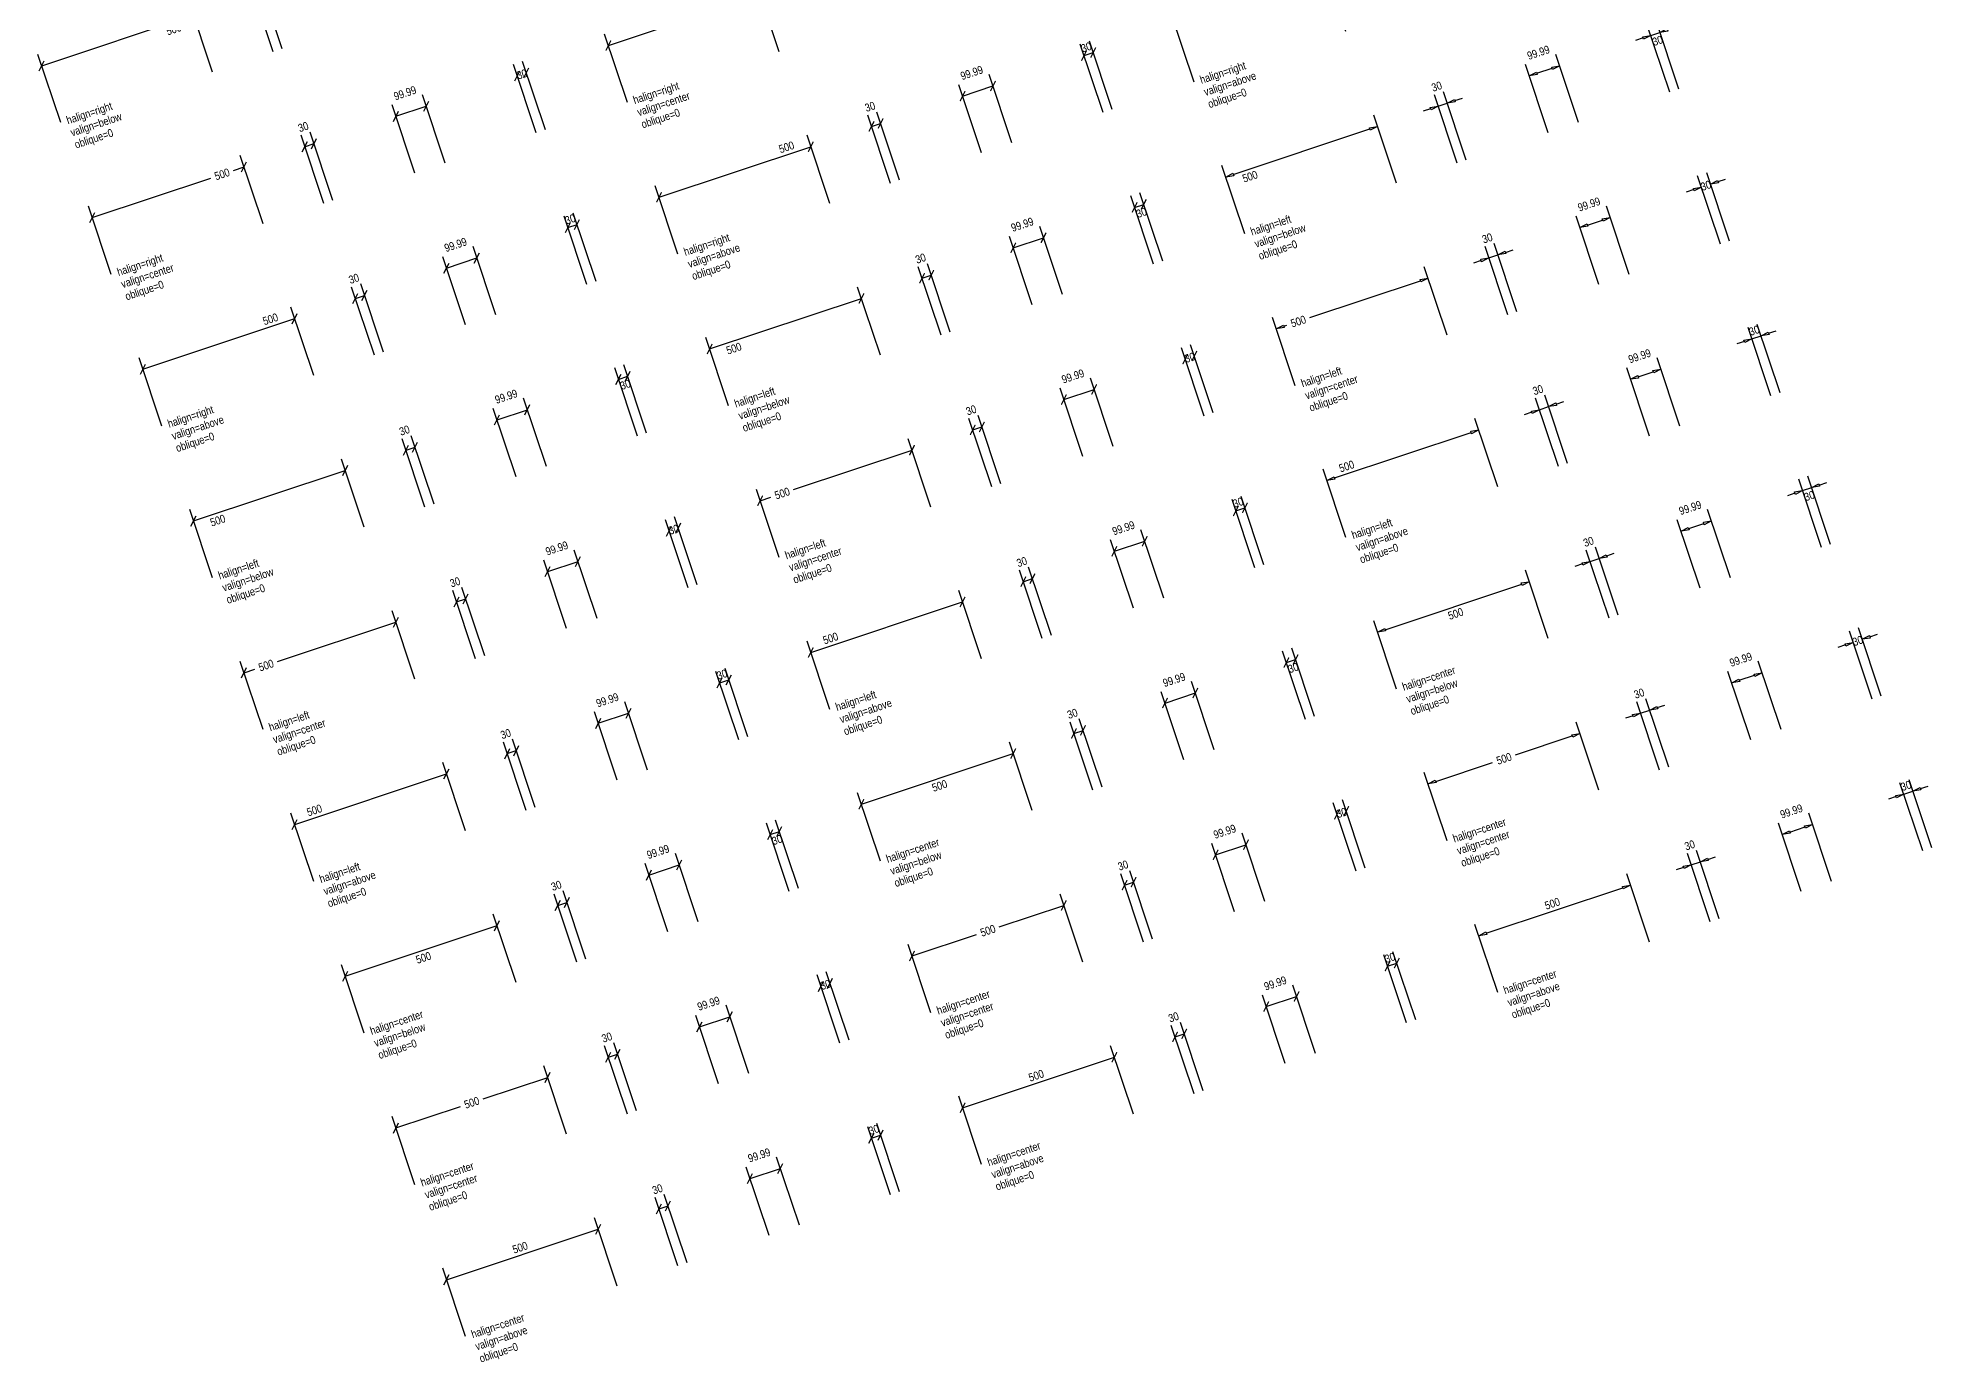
# Model space of a CAD drawing. Header units: metres. Extents: x -13 to 55.8, y 9.3 to 94.5.
# Drawn here: x -3.4 to 55.8, y 9.3 to 50.7 of the extents above; entities that cross this region are included whole.
import ezdxf

# ---------------------------------------------------------------- set-up
doc = ezdxf.new("R2010")
doc.units = ezdxf.units.M
doc.styles.add('OpenSansCondensed-Light', font='OpenSansCondensed-Light.ttf')
doc.dimstyles.new('ARCHTICK', dxfattribs={"dimtxt": 0.25, "dimasz": 0.25, "dimexe": 0.375, "dimexo": 0.125, "dimgap": 0.1, "dimtad": 1, "dimlfac": 100, "dimzin": 12, "dimdsep": 46, "dimtxsty": 'OpenSansCondensed-Light', "dimblk": 'ARCHTICK', "dimcen": 2.5, "dimazin": 3, "dimtfac": 0.5, "dimtmove": 2, "dimatfit": 3})
doc.dimstyles.new('CLOSEDBLANK', dxfattribs={"dimtxt": 0.25, "dimasz": 0.25, "dimexe": 0.375, "dimexo": 0.125, "dimgap": 0.1, "dimtad": 1, "dimlfac": 100, "dimzin": 12, "dimdsep": 46, "dimtxsty": 'OpenSansCondensed-Light', "dimblk": 'CLOSEDBLANK', "dimcen": 2.5, "dimazin": 3, "dimtfac": 0.5, "dimtmove": 2, "dimatfit": 3})
doc.dimstyles.new('TICK', dxfattribs={"dimtxt": 0.25, "dimasz": 0.25, "dimexe": 0.375, "dimexo": 0.125, "dimgap": 0.1, "dimtad": 1, "dimlfac": 100, "dimzin": 12, "dimdsep": 46, "dimtxsty": 'OpenSansCondensed-Light', "dimtsz": 0.125, "dimcen": 2.5, "dimazin": 3, "dimtfac": 0.5, "dimtmove": 2, "dimatfit": 3})

# ---------------------------------------------------------------- blocks, each defined once
blk = doc.blocks.new('_ARCHTICK')
at = {"color": 0, "linetype": 'BYBLOCK', "const_width": 0.15}
blk.add_lwpolyline([(-0.5, -0.5), (0.5, 0.5)], dxfattribs=at)
blk = doc.blocks.new('_CLOSEDBLANK')
at = {"color": 0, "linetype": 'BYBLOCK'}
blk.add_lwpolyline([(-1, 0.16), (0, 0), (-1, -0.16)], close=True, dxfattribs=at)
blk = doc.blocks.new('*D121')
for p, q in [((46.959, 22.451), (46.248, 24.586)), ((41.86, 22.728), (46.129, 24.151)), ((42.216, 20.87), (41.504, 23.005))]:
    blk.add_line(p, q)
at = {"layer": 'Defpoints'}
for p in [(41.623, 22.649), (46.999, 22.333), (42.255, 20.752)]:
    blk.add_point(p, dxfattribs=at)
at = {"xscale": 0.25, "yscale": 0.25}
for p, rotation in [((46.366, 24.23), 18.43494882292201), ((41.623, 22.649), -161.565051177078)]:
    blk.add_blockref('_CLOSEDBLANK', p, dxfattribs=dict(at, rotation=rotation))
at = {"insert": (43.923, 23.653), "char_height": 0.25, "attachment_point": 5, "rotation": 18.43495, "style": 'OpenSansCondensed-Light'}
blk.add_mtext('500', dxfattribs=at)
blk = doc.blocks.new('*D122')
for p, q in [((48.856, 23.084), (48.145, 25.218)), ((48.264, 24.863), (48.548, 24.958)), ((49.141, 23.179), (48.43, 25.313)), ((48.785, 25.037), (49.023, 25.116)), ((48.026, 24.784), (47.789, 24.705))]:
    blk.add_line(p, q)
at = {"layer": 'Defpoints'}
for p in [(48.264, 24.863), (48.896, 22.965), (49.181, 23.06)]:
    blk.add_point(p, dxfattribs=at)
at = {"xscale": 0.25, "yscale": 0.25}
for p, rotation in [((48.264, 24.863), 18.43494882292201), ((48.548, 24.958), -161.565051177078)]:
    blk.add_blockref('_CLOSEDBLANK', p, dxfattribs=dict(at, rotation=rotation))
at = {"insert": (48.216, 25.479), "char_height": 0.25, "attachment_point": 5, "rotation": 18.43495, "style": 'OpenSansCondensed-Light'}
blk.add_mtext('30', dxfattribs=at)
blk = doc.blocks.new('*D123')
for p, q in [((51.703, 24.033), (50.991, 26.167)), ((52.651, 24.349), (51.94, 26.483)), ((51.347, 25.89), (51.821, 26.049))]:
    blk.add_line(p, q)
at = {"layer": 'Defpoints'}
for p in [(51.11, 25.811), (51.742, 23.914), (52.691, 24.23)]:
    blk.add_point(p, dxfattribs=at)
at = {"xscale": 0.25, "yscale": 0.25}
for p, rotation in [((52.058, 26.128), 18.43494882292201), ((51.11, 25.811), -161.565051177078)]:
    blk.add_blockref('_CLOSEDBLANK', p, dxfattribs=dict(at, rotation=rotation))
at = {"insert": (51.394, 26.539), "char_height": 0.25, "attachment_point": 5, "rotation": 18.43495, "style": 'OpenSansCondensed-Light'}
blk.add_mtext('99.99', dxfattribs=at)
blk = doc.blocks.new('*D124')
for p, q in [((55.497, 25.298), (54.786, 27.432)), ((55.782, 25.392), (55.07, 27.527)), ((55.426, 27.25), (55.663, 27.329)), ((54.667, 26.997), (54.43, 26.918)), ((54.904, 27.076), (55.189, 27.171))]:
    blk.add_line(p, q)
at = {"layer": 'Defpoints'}
for p in [(54.904, 27.076), (55.537, 25.179), (55.821, 25.274)]:
    blk.add_point(p, dxfattribs=at)
at = {"xscale": 0.25, "yscale": 0.25}
for p, rotation in [((55.189, 27.171), -161.565051177078), ((54.904, 27.076), 18.43494882292201)]:
    blk.add_blockref('_CLOSEDBLANK', p, dxfattribs=dict(at, rotation=rotation))
at = {"insert": (54.975, 27.337), "char_height": 0.25, "attachment_point": 5, "rotation": 18.43495, "style": 'OpenSansCondensed-Light'}
blk.add_mtext('30', dxfattribs=at)
blk = doc.blocks.new('*D125')
for p, q in [((45.378, 27.195), (44.666, 29.329)), ((42.769, 28.302), (44.548, 28.895)), ((40.279, 27.472), (42.058, 28.065)), ((40.635, 25.614), (39.923, 27.748))]:
    blk.add_line(p, q)
at = {"layer": 'Defpoints'}
for p in [(40.042, 27.393), (45.418, 27.076), (40.674, 25.495)]:
    blk.add_point(p, dxfattribs=at)
at = {"xscale": 0.25, "yscale": 0.25}
for p, rotation in [((44.785, 28.974), 18.43494882292201), ((40.042, 27.393), -161.565051177078)]:
    blk.add_blockref('_CLOSEDBLANK', p, dxfattribs=dict(at, rotation=rotation))
at = {"insert": (42.413, 28.183), "char_height": 0.25, "attachment_point": 5, "rotation": 18.43495, "style": 'OpenSansCondensed-Light'}
blk.add_mtext('500', dxfattribs=at)
blk = doc.blocks.new('*D126')
for p, q in [((47.275, 27.827), (46.564, 29.962)), ((46.682, 29.606), (46.967, 29.701)), ((47.56, 27.922), (46.848, 30.057)), ((47.204, 29.78), (47.441, 29.859)), ((46.445, 29.527), (46.208, 29.448))]:
    blk.add_line(p, q)
at = {"layer": 'Defpoints'}
for p in [(46.682, 29.606), (47.315, 27.709), (47.599, 27.804)]:
    blk.add_point(p, dxfattribs=at)
at = {"xscale": 0.25, "yscale": 0.25}
for p, rotation in [((46.682, 29.606), 18.43494882292201), ((46.967, 29.701), -161.565051177078)]:
    blk.add_blockref('_CLOSEDBLANK', p, dxfattribs=dict(at, rotation=rotation))
at = {"insert": (46.635, 30.223), "char_height": 0.25, "attachment_point": 5, "rotation": 18.43495, "style": 'OpenSansCondensed-Light'}
blk.add_mtext('30', dxfattribs=at)
blk = doc.blocks.new('*D127')
for p, q in [((50.121, 28.776), (49.41, 30.911)), ((51.07, 29.092), (50.358, 31.227)), ((49.766, 30.634), (50.24, 30.792))]:
    blk.add_line(p, q)
at = {"layer": 'Defpoints'}
for p in [(49.528, 30.555), (50.161, 28.657), (51.11, 28.974)]:
    blk.add_point(p, dxfattribs=at)
at = {"xscale": 0.25, "yscale": 0.25}
for p, rotation in [((50.477, 30.871), 18.43494882292201), ((49.528, 30.555), -161.565051177078)]:
    blk.add_blockref('_CLOSEDBLANK', p, dxfattribs=dict(at, rotation=rotation))
at = {"insert": (49.813, 31.282), "char_height": 0.25, "attachment_point": 5, "rotation": 18.43495, "style": 'OpenSansCondensed-Light'}
blk.add_mtext('99.99', dxfattribs=at)
blk = doc.blocks.new('*D128')
for p, q in [((53.916, 30.041), (53.205, 32.175)), ((54.201, 30.136), (53.489, 32.27)), ((53.845, 31.994), (54.082, 32.073)), ((53.086, 31.741), (52.849, 31.662))]:
    blk.add_line(p, q)
at = {"layer": 'Defpoints'}
for p in [(53.323, 31.82), (53.956, 29.922), (54.24, 30.017)]:
    blk.add_point(p, dxfattribs=at)
at = {"xscale": 0.25, "yscale": 0.25}
for p, rotation in [((53.608, 31.915), -161.565051177078), ((53.323, 31.82), 18.43494882292201)]:
    blk.add_blockref('_CLOSEDBLANK', p, dxfattribs=dict(at, rotation=rotation))
at = {"insert": (53.466, 31.867), "char_height": 0.25, "attachment_point": 5, "rotation": 18.43495, "style": 'OpenSansCondensed-Light'}
blk.add_mtext('30', dxfattribs=at)
blk = doc.blocks.new('*D129')
for p, q in [((43.797, 31.938), (43.085, 34.073)), ((38.698, 32.215), (42.967, 33.638)), ((39.053, 30.357), (38.342, 32.492))]:
    blk.add_line(p, q)
at = {"layer": 'Defpoints'}
for p in [(38.46, 32.136), (43.836, 31.82), (39.093, 30.239)]:
    blk.add_point(p, dxfattribs=at)
at = {"xscale": 0.25, "yscale": 0.25}
for p, rotation in [((43.204, 33.717), 18.43494882292201), ((38.46, 32.136), -161.565051177078)]:
    blk.add_blockref('_CLOSEDBLANK', p, dxfattribs=dict(at, rotation=rotation))
at = {"insert": (40.903, 32.713), "char_height": 0.25, "attachment_point": 5, "rotation": 18.43495, "style": 'OpenSansCondensed-Light'}
blk.add_mtext('500', dxfattribs=at)
blk = doc.blocks.new('*D130')
for p, q in [((45.694, 32.571), (44.983, 34.705)), ((45.101, 34.35), (45.386, 34.444)), ((45.979, 32.666), (45.267, 34.8)), ((45.623, 34.523), (45.86, 34.603)), ((44.864, 34.27), (44.627, 34.191))]:
    blk.add_line(p, q)
at = {"layer": 'Defpoints'}
for p in [(45.101, 34.35), (45.734, 32.452), (46.018, 32.547)]:
    blk.add_point(p, dxfattribs=at)
at = {"xscale": 0.25, "yscale": 0.25}
for p, rotation in [((45.101, 34.35), 18.43494882292201), ((45.386, 34.444), -161.565051177078)]:
    blk.add_blockref('_CLOSEDBLANK', p, dxfattribs=dict(at, rotation=rotation))
at = {"insert": (45.054, 34.966), "char_height": 0.25, "attachment_point": 5, "rotation": 18.43495, "style": 'OpenSansCondensed-Light'}
blk.add_mtext('30', dxfattribs=at)
blk = doc.blocks.new('*D131')
for p, q in [((48.54, 33.519), (47.829, 35.654)), ((48.185, 35.377), (48.659, 35.535)), ((49.489, 33.836), (48.777, 35.97))]:
    blk.add_line(p, q)
at = {"layer": 'Defpoints'}
for p in [(47.947, 35.298), (48.58, 33.401), (49.528, 33.717)]:
    blk.add_point(p, dxfattribs=at)
at = {"xscale": 0.25, "yscale": 0.25}
for p, rotation in [((48.896, 35.614), 18.43494882292201), ((47.947, 35.298), -161.565051177078)]:
    blk.add_blockref('_CLOSEDBLANK', p, dxfattribs=dict(at, rotation=rotation))
at = {"insert": (48.232, 36.026), "char_height": 0.25, "attachment_point": 5, "rotation": 18.43495, "style": 'OpenSansCondensed-Light'}
blk.add_mtext('99.99', dxfattribs=at)
blk = doc.blocks.new('*D132')
for p, q in [((52.335, 34.784), (51.623, 36.919)), ((52.62, 34.879), (51.908, 37.014)), ((52.264, 36.737), (52.501, 36.816)), ((51.505, 36.484), (51.268, 36.405)), ((51.742, 36.563), (52.027, 36.658))]:
    blk.add_line(p, q)
at = {"layer": 'Defpoints'}
for p in [(51.742, 36.563), (52.375, 34.666), (52.659, 34.761)]:
    blk.add_point(p, dxfattribs=at)
at = {"xscale": 0.25, "yscale": 0.25}
for p, rotation in [((52.027, 36.658), -161.565051177078), ((51.742, 36.563), 18.43494882292201)]:
    blk.add_blockref('_CLOSEDBLANK', p, dxfattribs=dict(at, rotation=rotation))
at = {"insert": (51.956, 36.397), "char_height": 0.25, "attachment_point": 5, "rotation": 18.43495, "style": 'OpenSansCondensed-Light'}
blk.add_mtext('30', dxfattribs=at)
blk = doc.blocks.new('*D133')
for p, q in [((42.216, 36.682), (41.504, 38.816)), ((37.117, 36.958), (41.386, 38.381)), ((37.472, 35.101), (36.761, 37.235))]:
    blk.add_line(p, q)
at = {"layer": 'Defpoints'}
for p in [(36.879, 36.879), (42.255, 36.563), (37.512, 34.982)]:
    blk.add_point(p, dxfattribs=at)
at = {"xscale": 0.25, "yscale": 0.25}
for p, rotation in [((41.623, 38.46), 18.43494882292201), ((36.879, 36.879), -161.565051177078)]:
    blk.add_blockref('_CLOSEDBLANK', p, dxfattribs=dict(at, rotation=rotation))
at = {"insert": (37.496, 37.322), "char_height": 0.25, "attachment_point": 5, "rotation": 18.43495, "style": 'OpenSansCondensed-Light'}
blk.add_mtext('500', dxfattribs=at)
blk = doc.blocks.new('*D134')
for p, q in [((44.113, 37.314), (43.402, 39.449)), ((43.52, 39.093), (43.805, 39.188)), ((44.398, 37.409), (43.686, 39.544)), ((44.042, 39.267), (44.279, 39.346)), ((43.283, 39.014), (43.046, 38.935))]:
    blk.add_line(p, q)
at = {"layer": 'Defpoints'}
for p in [(43.52, 39.093), (44.153, 37.196), (44.437, 37.29)]:
    blk.add_point(p, dxfattribs=at)
at = {"xscale": 0.25, "yscale": 0.25}
for p, rotation in [((43.52, 39.093), 18.43494882292201), ((43.805, 39.188), -161.565051177078)]:
    blk.add_blockref('_CLOSEDBLANK', p, dxfattribs=dict(at, rotation=rotation))
at = {"insert": (43.473, 39.71), "char_height": 0.25, "attachment_point": 5, "rotation": 18.43495, "style": 'OpenSansCondensed-Light'}
blk.add_mtext('30', dxfattribs=at)
blk = doc.blocks.new('*D135')
for p, q in [((46.959, 38.263), (46.248, 40.397)), ((46.603, 40.121), (47.078, 40.279)), ((47.908, 38.579), (47.196, 40.714))]:
    blk.add_line(p, q)
at = {"layer": 'Defpoints'}
for p in [(46.366, 40.042), (46.999, 38.144), (47.947, 38.46)]:
    blk.add_point(p, dxfattribs=at)
at = {"xscale": 0.25, "yscale": 0.25}
for p, rotation in [((47.315, 40.358), 18.43494882292201), ((46.366, 40.042), -161.565051177078)]:
    blk.add_blockref('_CLOSEDBLANK', p, dxfattribs=dict(at, rotation=rotation))
at = {"insert": (46.651, 40.769), "char_height": 0.25, "attachment_point": 5, "rotation": 18.43495, "style": 'OpenSansCondensed-Light'}
blk.add_mtext('99.99', dxfattribs=at)
blk = doc.blocks.new('*D136')
for p, q in [((50.754, 39.528), (50.042, 41.662)), ((51.038, 39.623), (50.327, 41.757)), ((50.683, 41.48), (50.92, 41.56)), ((49.924, 41.227), (49.687, 41.148)), ((50.161, 41.307), (50.446, 41.401))]:
    blk.add_line(p, q)
at = {"layer": 'Defpoints'}
for p in [(50.161, 41.307), (50.793, 39.409), (51.078, 39.504)]:
    blk.add_point(p, dxfattribs=at)
at = {"xscale": 0.25, "yscale": 0.25}
for p, rotation in [((50.446, 41.401), -161.565051177078), ((50.161, 41.307), 18.43494882292201)]:
    blk.add_blockref('_CLOSEDBLANK', p, dxfattribs=dict(at, rotation=rotation))
at = {"insert": (50.232, 41.567), "char_height": 0.25, "attachment_point": 5, "rotation": 18.43495, "style": 'OpenSansCondensed-Light'}
blk.add_mtext('30', dxfattribs=at)
blk = doc.blocks.new('*D137')
for p, q in [((40.635, 41.425), (39.923, 43.56)), ((36.342, 41.971), (39.804, 43.125)), ((35.891, 39.844), (35.18, 41.979)), ((35.535, 41.702), (35.63, 41.733))]:
    blk.add_line(p, q)
at = {"layer": 'Defpoints'}
for p in [(35.298, 41.623), (40.674, 41.307), (35.931, 39.725)]:
    blk.add_point(p, dxfattribs=at)
at = {"xscale": 0.25, "yscale": 0.25}
for p, rotation in [((40.042, 43.204), 18.43494882292201), ((35.298, 41.623), -161.565051177078)]:
    blk.add_blockref('_CLOSEDBLANK', p, dxfattribs=dict(at, rotation=rotation))
at = {"insert": (35.986, 41.852), "char_height": 0.25, "attachment_point": 5, "rotation": 18.43495, "style": 'OpenSansCondensed-Light'}
blk.add_mtext('500', dxfattribs=at)
blk = doc.blocks.new('*D138')
for p, q in [((42.532, 42.058), (41.82, 44.192)), ((41.939, 43.836), (42.224, 43.931)), ((42.817, 42.152), (42.105, 44.287)), ((42.461, 44.01), (42.698, 44.089)), ((41.702, 43.757), (41.465, 43.678))]:
    blk.add_line(p, q)
at = {"layer": 'Defpoints'}
for p in [(41.939, 43.836), (42.571, 41.939), (42.856, 42.034)]:
    blk.add_point(p, dxfattribs=at)
at = {"xscale": 0.25, "yscale": 0.25}
for p, rotation in [((41.939, 43.836), 18.43494882292201), ((42.224, 43.931), -161.565051177078)]:
    blk.add_blockref('_CLOSEDBLANK', p, dxfattribs=dict(at, rotation=rotation))
at = {"insert": (41.892, 44.453), "char_height": 0.25, "attachment_point": 5, "rotation": 18.43495, "style": 'OpenSansCondensed-Light'}
blk.add_mtext('30', dxfattribs=at)
blk = doc.blocks.new('*D139')
for p, q in [((45.378, 43.006), (44.666, 45.141)), ((45.022, 44.864), (45.496, 45.022)), ((46.327, 43.322), (45.615, 45.457))]:
    blk.add_line(p, q)
at = {"layer": 'Defpoints'}
for p in [(44.785, 44.785), (45.418, 42.888), (46.366, 43.204)]:
    blk.add_point(p, dxfattribs=at)
at = {"xscale": 0.25, "yscale": 0.25}
for p, rotation in [((45.734, 45.101), 18.43494882292201), ((44.785, 44.785), -161.565051177078)]:
    blk.add_blockref('_CLOSEDBLANK', p, dxfattribs=dict(at, rotation=rotation))
at = {"insert": (45.07, 45.512), "char_height": 0.25, "attachment_point": 5, "rotation": 18.43495, "style": 'OpenSansCondensed-Light'}
blk.add_mtext('99.99', dxfattribs=at)
blk = doc.blocks.new('*D140')
for p, q in [((49.173, 44.271), (48.461, 46.406)), ((49.457, 44.366), (48.746, 46.501)), ((49.102, 46.224), (49.339, 46.303)), ((48.343, 45.971), (48.105, 45.892))]:
    blk.add_line(p, q)
at = {"layer": 'Defpoints'}
for p in [(48.58, 46.05), (49.212, 44.153), (49.497, 44.247)]:
    blk.add_point(p, dxfattribs=at)
at = {"xscale": 0.25, "yscale": 0.25}
for p, rotation in [((48.864, 46.145), -161.565051177078), ((48.58, 46.05), 18.43494882292201)]:
    blk.add_blockref('_CLOSEDBLANK', p, dxfattribs=dict(at, rotation=rotation))
at = {"insert": (48.722, 46.097), "char_height": 0.25, "attachment_point": 5, "rotation": 18.43495, "style": 'OpenSansCondensed-Light'}
blk.add_mtext('30', dxfattribs=at)
blk = doc.blocks.new('*D141')
for p, q in [((39.053, 46.169), (38.342, 48.303)), ((33.954, 46.445), (38.223, 47.868)), ((34.31, 44.587), (33.598, 46.722))]:
    blk.add_line(p, q)
at = {"layer": 'Defpoints'}
for p in [(33.717, 46.366), (39.093, 46.05), (34.35, 44.469)]:
    blk.add_point(p, dxfattribs=at)
at = {"xscale": 0.25, "yscale": 0.25}
for p, rotation in [((38.46, 47.947), 18.43494882292201), ((33.717, 46.366), -161.565051177078)]:
    blk.add_blockref('_CLOSEDBLANK', p, dxfattribs=dict(at, rotation=rotation))
at = {"insert": (34.476, 46.382), "char_height": 0.25, "attachment_point": 5, "rotation": 18.43495, "style": 'OpenSansCondensed-Light'}
blk.add_mtext('500', dxfattribs=at)
blk = doc.blocks.new('*D142')
for p, q in [((40.951, 46.801), (40.239, 48.936)), ((40.358, 48.58), (40.642, 48.675)), ((41.235, 46.896), (40.524, 49.03)), ((40.88, 48.754), (41.117, 48.833)), ((40.121, 48.501), (39.884, 48.422))]:
    blk.add_line(p, q)
at = {"layer": 'Defpoints'}
for p in [(40.358, 48.58), (40.99, 46.682), (41.275, 46.777)]:
    blk.add_point(p, dxfattribs=at)
at = {"xscale": 0.25, "yscale": 0.25}
for p, rotation in [((40.358, 48.58), 18.43494882292201), ((40.642, 48.675), -161.565051177078)]:
    blk.add_blockref('_CLOSEDBLANK', p, dxfattribs=dict(at, rotation=rotation))
at = {"insert": (40.31, 49.196), "char_height": 0.25, "attachment_point": 5, "rotation": 18.43495, "style": 'OpenSansCondensed-Light'}
blk.add_mtext('30', dxfattribs=at)
blk = doc.blocks.new('*D143')
for p, q in [((43.797, 47.75), (43.085, 49.884)), ((43.441, 49.608), (43.915, 49.766)), ((44.745, 48.066), (44.034, 50.2))]:
    blk.add_line(p, q)
at = {"layer": 'Defpoints'}
for p in [(43.204, 49.528), (43.836, 47.631), (44.785, 47.947)]:
    blk.add_point(p, dxfattribs=at)
at = {"xscale": 0.25, "yscale": 0.25}
for p, rotation in [((44.153, 49.845), 18.43494882292201), ((43.204, 49.528), -161.565051177078)]:
    blk.add_blockref('_CLOSEDBLANK', p, dxfattribs=dict(at, rotation=rotation))
at = {"insert": (43.488, 50.256), "char_height": 0.25, "attachment_point": 5, "rotation": 18.43495, "style": 'OpenSansCondensed-Light'}
blk.add_mtext('99.99', dxfattribs=at)
blk = doc.blocks.new('*D144')
for p, q in [((47.592, 49.015), (46.88, 51.149)), ((47.876, 49.109), (47.165, 51.244)), ((47.52, 50.967), (47.758, 51.046)), ((46.761, 50.714), (46.524, 50.635)), ((46.999, 50.793), (47.283, 50.888))]:
    blk.add_line(p, q)
at = {"layer": 'Defpoints'}
for p in [(46.999, 50.793), (47.631, 48.896), (47.916, 48.991)]:
    blk.add_point(p, dxfattribs=at)
at = {"xscale": 0.25, "yscale": 0.25}
for p, rotation in [((47.283, 50.888), -161.565051177078), ((46.999, 50.793), 18.43494882292201)]:
    blk.add_blockref('_CLOSEDBLANK', p, dxfattribs=dict(at, rotation=rotation))
at = {"insert": (47.212, 50.627), "char_height": 0.25, "attachment_point": 5, "rotation": 18.43495, "style": 'OpenSansCondensed-Light'}
blk.add_mtext('30', dxfattribs=at)
blk = doc.blocks.new('*D145')
for p, q in [((37.472, 50.912), (36.761, 53.047)), ((32.373, 51.189), (36.642, 52.612)), ((32.729, 49.331), (32.017, 51.465))]:
    blk.add_line(p, q)
at = {"layer": 'Defpoints'}
for p in [(32.136, 51.11), (37.512, 50.793), (32.768, 49.212)]:
    blk.add_point(p, dxfattribs=at)
at = {"xscale": 0.25, "yscale": 0.25}
for p, rotation in [((36.879, 52.691), 18.43494882292201), ((32.136, 51.11), -161.565051177078)]:
    blk.add_blockref('_CLOSEDBLANK', p, dxfattribs=dict(at, rotation=rotation))
at = {"insert": (36.12, 52.675), "char_height": 0.25, "attachment_point": 5, "rotation": 18.43495, "style": 'OpenSansCondensed-Light'}
blk.add_mtext('500', dxfattribs=at)

msp = doc.modelspace()

# ---------------------------------------------------------------- texts
at = {"style": 'OpenSansCondensed-Light'}
for s, p in [('halign=right', (32.95814, 49.27549)), ('halign=right', (15.24938, 48.64303)), ('valign=above', (33.08463, 48.89602)), ('halign=right', (-2.45937, 48.01058)), ('valign=center', (15.37587, 48.26356)), ('oblique=0', (33.21112, 48.51654)), ('valign=below', (-2.33288, 47.6311)), ('oblique=0', (15.50236, 47.88409)), ('oblique=0', (-2.20639, 47.25163)), ('halign=left', (34.53927, 44.53207)), ('halign=right', (16.83052, 43.89962)), ('valign=below', (34.66577, 44.1526)), ('halign=right', (-0.87824, 43.26716)), ('valign=above', (16.95701, 43.52014)), ('oblique=0', (34.79226, 43.77313)), ('valign=center', (-0.75174, 42.88769)), ('oblique=0', (17.0835, 43.14067)), ('oblique=0', (-0.62525, 42.50821)), ('halign=left', (36.12041, 39.78866)), ('halign=left', (18.41166, 39.1562)), ('valign=center', (36.2469, 39.40918)), ('halign=right', (0.7029, 38.52374)), ('valign=below', (18.53815, 38.77673)), ('oblique=0', (36.3734, 39.02971)), ('valign=above', (0.82939, 38.14427)), ('oblique=0', (18.66464, 38.39725)), ('oblique=0', (0.95589, 37.7648)), ('halign=left', (37.70155, 35.04524)), ('halign=left', (19.9928, 34.41278)), ('valign=above', (37.82804, 34.66577)), ('halign=left', (2.28404, 33.78033)), ('valign=center', (20.11929, 34.03331)), ('oblique=0', (37.95453, 34.28629)), ('valign=below', (2.41053, 33.40085)), ('oblique=0', (20.24578, 33.65384)), ('oblique=0', (2.53702, 33.02138)), ('halign=center', (39.28269, 30.30182)), ('halign=left', (21.57394, 29.66937)), ('valign=below', (39.40918, 29.92235)), ('halign=left', (3.86518, 29.03691)), ('valign=above', (21.70043, 29.28989)), ('oblique=0', (39.53567, 29.54288)), ('valign=center', (3.99167, 28.65744)), ('oblique=0', (21.82692, 28.91042)), ('oblique=0', (4.11816, 28.27796)), ('halign=center', (40.86383, 25.55841)), ('halign=center', (23.15508, 24.92595)), ('valign=center', (40.99032, 25.17893)), ('halign=left', (5.44632, 24.2935)), ('valign=below', (23.28157, 24.54648)), ('oblique=0', (41.11681, 24.79946)), ('valign=above', (5.57281, 23.91402)), ('oblique=0', (23.40806, 24.167)), ('oblique=0', (5.6993, 23.53455)), ('halign=center', (42.44497, 20.81499)), ('halign=center', (24.73621, 20.18253)), ('valign=above', (42.57146, 20.43552)), ('halign=center', (7.02746, 19.55008)), ('valign=center', (24.86271, 19.80306)), ('oblique=0', (42.69795, 20.05604)), ('valign=below', (7.15395, 19.17061)), ('oblique=0', (24.9892, 19.42359)), ('oblique=0', (7.28044, 18.79113)), ('halign=center', (26.31735, 15.43912)), ('halign=center', (8.6086, 14.80666)), ('valign=above', (26.44384, 15.05964)), ('valign=center', (8.73509, 14.42719)), ('oblique=0', (26.57033, 14.68017)), ('oblique=0', (8.86158, 14.04772)), ('halign=center', (10.18974, 10.06325)), ('valign=above', (10.31623, 9.68377)), ('oblique=0', (10.44272, 9.3043))]:
    msp.add_text(s, height=0.25, rotation=18.4349488, dxfattribs=at).set_placement(p)

# ---------------------------------------------------------------- dimensions: what is measured, and where the dimension line sits
for base, p1, p2, dimstyle, override in [((3.35922, 52.05829), (3.99167, 50.16093), (4.27628, 50.25579), 'TICK', {"dimtad": 4, "dimjust": 2}), ((14.42719, 50.47715), (15.05964, 48.57979), (19.80306, 50.16093), 'ARCHTICK', {"dimtad": 0, "dimjust": 2}), ((-3.28157, 49.8447), (-2.64911, 47.94733), (2.09431, 49.52847), 'TICK', {"dimtad": 4, "dimjust": 2}), ((29.28989, 50.16093), (29.92235, 48.26356), (30.20695, 48.35843), 'ARCHTICK', {"dimtad": 1, "dimjust": 2, "dimtix": 1}), ((11.58114, 49.52847), (12.21359, 47.6311), (12.4982, 47.72597), 'TICK', {"dimtad": 0, "dimjust": 2, "dimtix": 1}), ((25.49516, 48.89602), (26.12762, 46.99865), (27.0762, 47.31484), 'ARCHTICK', {"dimtad": 1, "dimjust": 2, "dimdec": 2}), ((7.78641, 48.26356), (8.41886, 46.36619), (9.36745, 46.68239), 'TICK', {"dimtad": 0, "dimjust": 2, "dimdec": 2}), ((22.64911, 47.94733), (23.28157, 46.04997), (23.56617, 46.14483), 'ARCHTICK', {"dimtad": 1, "dimjust": 2}), ((4.94036, 47.31488), (5.57281, 45.41751), (5.85742, 45.51238), 'TICK', {"dimtad": 0, "dimjust": 2}), ((16.00833, 45.73374), (16.64078, 43.83637), (21.3842, 45.41751), 'ARCHTICK', {"dimtad": 1, "dimjust": 2}), ((-1.70043, 45.10128), (-1.06797, 43.20392), (3.67544, 44.78505), 'TICK', {"dimtad": 0, "dimjust": 2}), ((30.87103, 45.41751), (31.50349, 43.52014), (31.78809, 43.61501), 'ARCHTICK', {"dimtad": 4, "dimjust": 1, "dimtix": 1}), ((13.16228, 44.78505), (13.79473, 42.88769), (14.07934, 42.98256), 'TICK', {"dimtad": 1, "dimjust": 2, "dimtix": 1}), ((27.0763, 44.1526), (27.70875, 42.25523), (28.65734, 42.57143), 'ARCHTICK', {"dimtad": 4, "dimjust": 1, "dimdec": 2}), ((9.36754, 43.52014), (10, 41.62278), (10.94859, 41.93897), 'TICK', {"dimtad": 1, "dimjust": 2, "dimdec": 2}), ((24.23025, 43.20392), (24.86271, 41.30655), (25.14731, 41.40142), 'ARCHTICK', {"dimtad": 4, "dimjust": 1}), ((6.52149, 42.57146), (7.15395, 40.67409), (7.43856, 40.76896), 'TICK', {"dimtad": 1, "dimjust": 2}), ((17.58947, 40.99032), (18.22192, 39.09295), (22.96534, 40.67409), 'ARCHTICK', {"dimtad": 4, "dimjust": 1}), ((-0.11929, 40.35787), (0.51317, 38.4605), (5.25658, 40.04164), 'TICK', {"dimtad": 1, "dimjust": 2}), ((32.45217, 40.67409), (33.08463, 38.77673), (33.36923, 38.8716), 'ARCHTICK', {"dimtad": 0, "dimjust": 1, "dimtix": 1}), ((14.74342, 40.04164), (15.37587, 38.14427), (15.66048, 38.23914), 'TICK', {"dimtad": 4, "dimjust": 1, "dimtix": 1}), ((28.65744, 39.40918), (29.28989, 37.51182), (30.23848, 37.82801), 'ARCHTICK', {"dimtad": 0, "dimjust": 1, "dimdec": 2}), ((10.94868, 38.77673), (11.58114, 36.87936), (12.52973, 37.19556), 'TICK', {"dimtad": 4, "dimjust": 1, "dimdec": 2}), ((25.81139, 38.4605), (26.44384, 36.56313), (26.72845, 36.658), 'ARCHTICK', {"dimtad": 0, "dimjust": 1}), ((8.10263, 37.82804), (8.73509, 35.93068), (9.01969, 36.02555), 'TICK', {"dimtad": 4, "dimjust": 1}), ((19.17061, 36.2469), (19.80306, 34.34954), (24.54648, 35.93068), 'ARCHTICK', {"dimtad": 0, "dimjust": 1}), ((1.46185, 35.61445), (2.09431, 33.71708), (6.83772, 35.29822), 'TICK', {"dimtad": 4, "dimjust": 1}), ((34.03331, 35.93068), (34.66577, 34.03331), (34.95037, 34.12818), 'ARCHTICK', {"dimtad": 1, "dimjust": 1, "dimtix": 1}), ((16.32456, 35.29822), (16.95701, 33.40085), (17.24162, 33.49572), 'TICK', {"dimtad": 0, "dimjust": 1, "dimtix": 1}), ((30.23858, 34.66577), (30.87103, 32.7684), (31.81962, 33.0846), 'ARCHTICK', {"dimtad": 1, "dimjust": 1, "dimdec": 2}), ((12.52982, 34.03331), (13.16228, 32.13594), (14.11087, 32.45214), 'TICK', {"dimtad": 0, "dimjust": 1, "dimdec": 2}), ((27.39253, 33.71708), (28.02498, 31.81972), (28.30959, 31.91458), 'ARCHTICK', {"dimtad": 1, "dimjust": 1}), ((9.68377, 33.08463), (10.31623, 31.18726), (10.60083, 31.28213), 'TICK', {"dimtad": 0, "dimjust": 1}), ((20.75174, 31.50349), (21.3842, 29.60612), (26.12762, 31.18726), 'ARCHTICK', {"dimtad": 1, "dimjust": 1}), ((3.04299, 30.87103), (3.67544, 28.97367), (8.41886, 30.5548), 'TICK', {"dimtad": 0, "dimjust": 1}), ((35.61445, 31.18726), (36.2469, 29.28989), (36.53151, 29.38476), 'ARCHTICK', {"dimtad": 4, "dimjust": 0, "dimtix": 1}), ((17.90569, 30.5548), (18.53815, 28.65744), (18.82275, 28.75231), 'TICK', {"dimtad": 1, "dimjust": 1, "dimtix": 1}), ((31.81972, 29.92235), (32.45217, 28.02498), (33.40076, 28.34118), 'ARCHTICK', {"dimtad": 4, "dimjust": 0, "dimdec": 2}), ((14.11096, 29.28989), (14.74342, 27.39253), (15.692, 27.70872), 'TICK', {"dimtad": 1, "dimjust": 1, "dimdec": 2}), ((28.97367, 28.97367), (29.60612, 27.0763), (29.89073, 27.17117), 'ARCHTICK', {"dimtad": 4, "dimjust": 0}), ((11.26491, 28.34121), (11.89737, 26.44384), (12.18197, 26.53871), 'TICK', {"dimtad": 1, "dimjust": 1}), ((22.33288, 26.76007), (22.96534, 24.86271), (27.70875, 26.44384), 'ARCHTICK', {"dimtad": 4, "dimjust": 0}), ((4.62413, 26.12762), (5.25658, 24.23025), (10, 25.81139), 'TICK', {"dimtad": 1, "dimjust": 1}), ((37.19559, 26.44384), (37.82804, 24.54648), (38.11265, 24.64135), 'ARCHTICK', {"dimtad": 0, "dimjust": 0, "dimtix": 1}), ((19.48683, 25.81139), (20.11929, 23.91402), (20.40389, 24.00889), 'TICK', {"dimtad": 4, "dimjust": 0, "dimtix": 1}), ((33.40085, 25.17893), (34.03331, 23.28157), (34.9819, 23.59776), 'ARCHTICK', {"dimtad": 0, "dimjust": 0, "dimdec": 2}), ((15.6921, 24.54648), (16.32456, 22.64911), (17.27314, 22.96531), 'TICK', {"dimtad": 4, "dimjust": 0, "dimdec": 2}), ((30.5548, 24.23025), (31.18726, 22.33288), (31.47187, 22.42775), 'ARCHTICK', {"dimtad": 0, "dimjust": 0}), ((12.84605, 23.59779), (13.47851, 21.70043), (13.76311, 21.7953), 'TICK', {"dimtad": 4, "dimjust": 0}), ((23.91402, 22.01666), (24.54648, 20.11929), (29.28989, 21.70043), 'ARCHTICK', {"dimtad": 0, "dimjust": 0}), ((6.20527, 21.3842), (6.83772, 19.48683), (11.58114, 21.06797), 'TICK', {"dimtad": 4, "dimjust": 0}), ((38.77673, 21.70043), (39.40918, 19.80306), (39.69379, 19.89793), 'ARCHTICK', {"dimtad": 1, "dimjust": 0, "dimtix": 1}), ((21.06797, 21.06797), (21.70043, 19.17061), (21.98503, 19.26547), 'TICK', {"dimtad": 0, "dimjust": 0, "dimtix": 1}), ((34.98199, 20.43552), (35.61445, 18.53815), (36.56304, 18.85435), 'ARCHTICK', {"dimtad": 1, "dimjust": 0, "dimdec": 2}), ((17.27324, 19.80306), (17.90569, 17.90569), (18.85428, 18.22189), 'TICK', {"dimtad": 0, "dimjust": 0, "dimdec": 2}), ((32.13594, 19.48683), (32.7684, 17.58947), (33.053, 17.68433), 'ARCHTICK', {"dimtad": 1, "dimjust": 0}), ((14.42719, 18.85438), (15.05964, 16.95701), (15.34425, 17.05188), 'TICK', {"dimtad": 0, "dimjust": 0}), ((25.49516, 17.27324), (26.12762, 15.37587), (30.87103, 16.95701), 'ARCHTICK', {"dimtad": 1, "dimjust": 0}), ((7.78641, 16.64078), (8.41886, 14.74342), (13.16228, 16.32456), 'TICK', {"dimtad": 0, "dimjust": 0}), ((22.64911, 16.32456), (23.28157, 14.42719), (23.56617, 14.52206), 'TICK', {"dimtad": 1, "dimjust": 0, "dimtix": 1}), ((18.85438, 15.05964), (19.48683, 13.16228), (20.43542, 13.47847), 'TICK', {"dimtad": 1, "dimjust": 0, "dimdec": 2}), ((16.00833, 14.11096), (16.64078, 12.21359), (16.92539, 12.30846), 'TICK', {"dimtad": 1, "dimjust": 0}), ((9.36754, 11.89737), (10, 10), (14.74342, 11.58114), 'TICK', {"dimtad": 1, "dimjust": 0})]:
    msp.add_linear_dim(base=base, p1=p1, p2=p2, angle=18.4349488, dimstyle=dimstyle, override=override).render()
for base, p1, p2, override, picture, middle in [((32.13594, 51.10961), (32.7684, 49.21224), (37.51182, 50.79338), {"dimtad": 1, "dimjust": 2}, '*D145', (36.12041, 52.67494)), ((46.99865, 50.79338), (47.6311, 48.89602), (47.91571, 48.99088), {"dimtad": 4, "dimjust": 1, "dimtix": 1}, '*D144', (47.2121, 50.62736)), ((43.20392, 49.52847), (43.83637, 47.6311), (44.78496, 47.9473), {"dimtad": 4, "dimjust": 1, "dimdec": 2}, '*D143', (43.48847, 50.25578)), ((40.35787, 48.57979), (40.99032, 46.68242), (41.27493, 46.77729), {"dimtad": 4, "dimjust": 1}, '*D142', (40.31043, 49.19643)), ((33.71708, 46.36619), (34.34954, 44.46883), (39.09295, 46.04997), {"dimtad": 4, "dimjust": 1}, '*D141', (34.47603, 46.382)), ((48.57979, 46.04997), (49.21224, 44.1526), (49.49685, 44.24747), {"dimtad": 0, "dimjust": 1, "dimtix": 1}, '*D140', (48.72209, 46.0974)), ((44.78505, 44.78505), (45.41751, 42.88769), (46.3661, 43.20388), {"dimtad": 0, "dimjust": 1, "dimdec": 2}, '*D139', (45.06961, 45.51236)), ((41.939, 43.83637), (42.57146, 41.939), (42.85606, 42.03387), {"dimtad": 0, "dimjust": 1}, '*D138', (41.89157, 44.45302)), ((35.29822, 41.62278), (35.93068, 39.72541), (40.67409, 41.30655), {"dimtad": 0, "dimjust": 1}, '*D137', (35.98602, 41.85204)), ((50.16093, 41.30655), (50.79338, 39.40918), (51.07799, 39.50405), {"dimtad": 1, "dimjust": 1, "dimtix": 1}, '*D136', (50.23208, 41.56744)), ((46.36619, 40.04164), (46.99865, 38.14427), (47.94724, 38.46047), {"dimtad": 1, "dimjust": 1, "dimdec": 2}, '*D135', (46.65075, 40.76895)), ((43.52014, 39.09295), (44.1526, 37.19559), (44.4372, 37.29046), {"dimtad": 1, "dimjust": 1}, '*D134', (43.47271, 39.7096)), ((36.87936, 36.87936), (37.51182, 34.98199), (42.25523, 36.56313), {"dimtad": 1, "dimjust": 1}, '*D133', (37.496, 37.32208)), ((51.74207, 36.56313), (52.37452, 34.66577), (52.65913, 34.76063), {"dimtad": 4, "dimjust": 0, "dimtix": 1}, '*D132', (51.95552, 36.39711)), ((47.94733, 35.29822), (48.57979, 33.40085), (49.52838, 33.71705), {"dimtad": 4, "dimjust": 0, "dimdec": 2}, '*D131', (48.23189, 36.02553)), ((45.10128, 34.34954), (45.73374, 32.45217), (46.01834, 32.54704), {"dimtad": 4, "dimjust": 0}, '*D130', (45.05385, 34.96618)), ((38.4605, 32.13594), (39.09295, 30.23858), (43.83637, 31.81972), {"dimtad": 4, "dimjust": 0}, '*D129', (40.90336, 32.71306)), ((53.3232, 31.81972), (53.95566, 29.92235), (54.24026, 30.01722), {"dimtad": 0, "dimjust": 0, "dimtix": 1}, '*D128', (53.46551, 31.86715)), ((49.52847, 30.5548), (50.16093, 28.65744), (51.10951, 28.97363), {"dimtad": 0, "dimjust": 0, "dimdec": 2}, '*D127', (49.81303, 31.28211)), ((46.68242, 29.60612), (47.31488, 27.70875), (47.59948, 27.80362), {"dimtad": 0, "dimjust": 0}, '*D126', (46.63499, 30.22277)), ((40.04164, 27.39253), (40.67409, 25.49516), (45.41751, 27.0763), {"dimtad": 0, "dimjust": 0}, '*D125', (42.41335, 28.1831)), ((54.90434, 27.0763), (55.5368, 25.17893), (55.8214, 25.2738), {"dimtad": 1, "dimjust": 0, "dimtix": 1}, '*D124', (54.97549, 27.33719)), ((51.10961, 25.81139), (51.74207, 23.91402), (52.69065, 24.23022), {"dimtad": 1, "dimjust": 0, "dimdec": 2}, '*D123', (51.39417, 26.5387)), ((48.26356, 24.86271), (48.89602, 22.96534), (49.18062, 23.06021), {"dimtad": 1, "dimjust": 0}, '*D122', (48.21613, 25.47935)), ((41.62278, 22.64911), (42.25523, 20.75174), (46.99865, 22.33288), {"dimtad": 1, "dimjust": 0}, '*D121', (43.92333, 23.65313))]:
    dim = msp.add_linear_dim(base=base, p1=p1, p2=p2, angle=18.4349488, dimstyle='CLOSEDBLANK', override=override)
    dim.commit()
    dim.dimension.update_dxf_attribs({"geometry": picture, "text_midpoint": middle})

doc.saveas('drawing.dxf')
